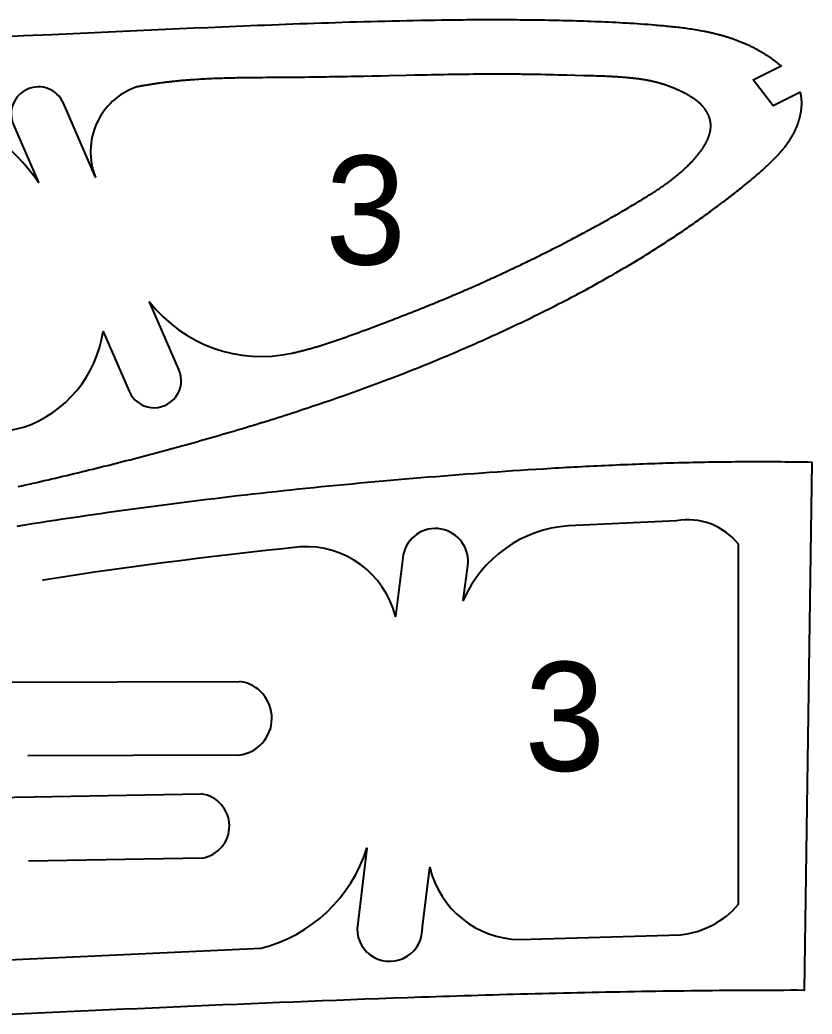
# Model space of a CAD drawing. Header units: millimetres. Extents: x 106 to 1096, y 85 to 181.
# Drawn here: x 871.3 to 944.1, y 87.7 to 179.1 of the extents above; entities that cross this region are included whole.
import ezdxf

# ---------------------------------------------------------------- set-up
doc = ezdxf.new("R2010")
doc.units = ezdxf.units.MM
doc.styles.add('样式_4', font='txt', dxfattribs={"height": 10})

msp = doc.modelspace()

# ---------------------------------------------------------------- linework, layer by layer
at = {"color": 40, "true_color": 0xffa600}
for p, q in [((856.725, 118.204), (891.482, 118.306)), ((891.417, 111.548), (872.03, 111.472)), ((861.276, 107.492), (887.957, 107.977)), ((888.047, 102.078), (872.087, 101.788))]:
    msp.add_line(p, q, dxfattribs=at)
at = {"color": 40, "linetype": 'Continuous', "lineweight": 25, "true_color": 0xffa600}
for points in [[(942.999, 172.443), (940.499, 171.19), (938.653, 173.576), (941.218, 174.861), (941.155, 174.915), (941.091, 174.967), (941.028, 175.02), (940.964, 175.072), (940.899, 175.123), (940.835, 175.174), (940.77, 175.225), (940.705, 175.275), (940.64, 175.324), (940.574, 175.373), (940.509, 175.422), (940.443, 175.47), (940.376, 175.517), (940.31, 175.564), (940.243, 175.611), (940.176, 175.657), (940.109, 175.703), (940.041, 175.748), (939.974, 175.793), (939.906, 175.837), (939.837, 175.881), (939.769, 175.924), (939.7, 175.967), (939.631, 176.01), (939.561, 176.052), (939.492, 176.094), (939.422, 176.135), (939.352, 176.176), (939.282, 176.216), (939.211, 176.256), (939.14, 176.295), (939.069, 176.334), (938.998, 176.373), (938.926, 176.411), (938.854, 176.449), (938.782, 176.486), (938.709, 176.523), (938.637, 176.56), (938.564, 176.596), (938.491, 176.632), (938.417, 176.667), (938.344, 176.702), (938.27, 176.737), (938.196, 176.771), (938.122, 176.805), (938.047, 176.838), (937.973, 176.871), (937.898, 176.903), (937.823, 176.935), (937.748, 176.967), (937.672, 176.999), (937.597, 177.03), (937.521, 177.06), (937.445, 177.09), (937.369, 177.12), (937.293, 177.15), (937.216, 177.179), (937.139, 177.207), (937.063, 177.236), (936.986, 177.264), (936.909, 177.291), (936.831, 177.318), (936.754, 177.345), (936.677, 177.372), (936.599, 177.398), (936.521, 177.423), (936.443, 177.449), (936.365, 177.474), (936.287, 177.499), (936.209, 177.523), (936.13, 177.547), (936.052, 177.57), (935.973, 177.594), (935.895, 177.616), (935.816, 177.639), (935.737, 177.661), (935.658, 177.683), (935.579, 177.704), (935.5, 177.726), (935.421, 177.746), (935.342, 177.767), (935.263, 177.787), (935.183, 177.807), (935.104, 177.826), (935.024, 177.846), (934.945, 177.864), (934.865, 177.883), (934.786, 177.901), (934.706, 177.919), (934.626, 177.937), (934.546, 177.954), (934.467, 177.971), (934.387, 177.987), (934.307, 178.004), (934.227, 178.02), (934.147, 178.036), (933.987, 178.067), (933.826, 178.096), (933.666, 178.125), (933.505, 178.153), (933.344, 178.18), (933.183, 178.206), (933.022, 178.23), (932.861, 178.255), (932.699, 178.278), (932.538, 178.3), (932.376, 178.322), (932.214, 178.343), (932.053, 178.363), (931.891, 178.383), (931.729, 178.402), (931.567, 178.42), (931.404, 178.438), (931.242, 178.455), (931.08, 178.472), (930.918, 178.488), (930.755, 178.504), (930.593, 178.52), (930.43, 178.535), (930.268, 178.55), (930.105, 178.564), (929.943, 178.578), (929.78, 178.592), (929.618, 178.606), (929.293, 178.632), (928.968, 178.658), (928.643, 178.682), (928.317, 178.706), (927.992, 178.728), (927.667, 178.75), (927.341, 178.77), (927.016, 178.79), (926.69, 178.808), (926.365, 178.826), (926.039, 178.844), (925.714, 178.86), (925.388, 178.875), (925.063, 178.89), (924.737, 178.904), (924.411, 178.918), (924.086, 178.931), (923.76, 178.943), (923.434, 178.955), (923.109, 178.966), (922.783, 178.977), (922.457, 178.987), (922.131, 178.996), (921.805, 179.006), (921.479, 179.014), (921.154, 179.022), (920.828, 179.03), (920.502, 179.038), (920.176, 179.044), (919.85, 179.051), (919.524, 179.057), (919.198, 179.062), (918.872, 179.067), (918.546, 179.072), (918.22, 179.076), (917.894, 179.08), (917.568, 179.083), (917.242, 179.086), (916.916, 179.089), (916.59, 179.091), (916.264, 179.093), (915.938, 179.094), (915.612, 179.096), (915.286, 179.096), (914.96, 179.097), (914.634, 179.097), (914.308, 179.096), (913.982, 179.096), (913.656, 179.095), (913.33, 179.094), (913.004, 179.092), (912.678, 179.09), (912.352, 179.088), (912.026, 179.085), (911.7, 179.082), (911.374, 179.079), (910.722, 179.072), (910.07, 179.064), (909.418, 179.055), (908.766, 179.045), (908.114, 179.033), (907.462, 179.021), (906.811, 179.008), (906.159, 178.994), (905.507, 178.979), (904.855, 178.963), (904.203, 178.947), (903.552, 178.929), (902.9, 178.911), (902.248, 178.892), (901.597, 178.873), (900.945, 178.853), (900.293, 178.832), (899.642, 178.81), (898.99, 178.788), (898.339, 178.766), (897.687, 178.742), (897.035, 178.719), (896.384, 178.695), (895.732, 178.67), (895.081, 178.645), (894.429, 178.62), (893.778, 178.594), (893.126, 178.568), (892.475, 178.542), (891.172, 178.489), (889.869, 178.435), (888.567, 178.38), (887.264, 178.324), (885.961, 178.268), (884.658, 178.211), (883.356, 178.153), (882.053, 178.095), (880.751, 178.037), (879.448, 177.978), (878.145, 177.918), (876.843, 177.858), (875.54, 177.798), (874.238, 177.737), (871.633, 177.616), (869.028, 177.493)], [(871.127, 136.212), (871.471, 136.29), (871.815, 136.367), (872.159, 136.445), (872.503, 136.523), (872.847, 136.602), (873.191, 136.681), (873.535, 136.76), (873.878, 136.84), (874.222, 136.92), (874.565, 137), (874.909, 137.081), (875.252, 137.162), (875.595, 137.243), (875.938, 137.325), (876.281, 137.407), (876.624, 137.49), (876.967, 137.573), (877.31, 137.656), (877.653, 137.739), (877.995, 137.824), (878.338, 137.908), (878.68, 137.993), (879.022, 138.078), (879.365, 138.163), (879.707, 138.249), (880.049, 138.336), (880.391, 138.422), (880.732, 138.509), (881.074, 138.597), (881.416, 138.685), (881.757, 138.773), (882.099, 138.862), (882.44, 138.951), (882.781, 139.04), (883.122, 139.13), (883.463, 139.22), (883.804, 139.311), (884.145, 139.402), (884.486, 139.493), (884.826, 139.585), (885.167, 139.678), (885.507, 139.77), (885.847, 139.864), (886.187, 139.957), (886.527, 140.051), (886.867, 140.146), (887.207, 140.241), (887.546, 140.336), (887.886, 140.432), (888.225, 140.529), (888.564, 140.625), (888.903, 140.723), (889.242, 140.82), (889.581, 140.919), (889.92, 141.017), (890.258, 141.116), (890.597, 141.216), (890.935, 141.316), (891.273, 141.417), (891.611, 141.518), (891.949, 141.619), (892.286, 141.721), (892.624, 141.824), (892.961, 141.927), (893.298, 142.031), (893.635, 142.135), (893.972, 142.239), (894.309, 142.344), (894.645, 142.45), (894.982, 142.556), (895.318, 142.663), (895.654, 142.77), (895.99, 142.878), (896.326, 142.986), (896.661, 143.095), (896.997, 143.204), (897.332, 143.314), (897.667, 143.425), (898.002, 143.536), (898.336, 143.648), (898.671, 143.76), (899.005, 143.873), (899.339, 143.987), (899.673, 144.101), (900.006, 144.215), (900.34, 144.331), (900.673, 144.447), (901.006, 144.563), (901.339, 144.681), (901.671, 144.798), (902.003, 144.917), (902.335, 145.036), (902.667, 145.156), (902.999, 145.276), (903.33, 145.397), (903.661, 145.519), (903.992, 145.642), (904.322, 145.765), (904.653, 145.889), (904.983, 146.013), (905.312, 146.139), (905.642, 146.265), (905.971, 146.391), (906.3, 146.519), (906.629, 146.647), (906.957, 146.776), (907.285, 146.905), (907.613, 147.036), (907.94, 147.167), (908.268, 147.298), (908.594, 147.431), (908.921, 147.564), (909.247, 147.698), (909.574, 147.832), (909.899, 147.968), (910.225, 148.104), (910.55, 148.24), (910.875, 148.378), (911.199, 148.516), (911.524, 148.655), (911.848, 148.794), (912.171, 148.935), (912.495, 149.075), (912.818, 149.217), (913.141, 149.36), (913.463, 149.503), (913.785, 149.646), (914.107, 149.791), (914.429, 149.936), (914.75, 150.082), (915.071, 150.228), (915.391, 150.376), (915.712, 150.524), (916.032, 150.672), (916.351, 150.822), (916.671, 150.972), (916.99, 151.123), (917.308, 151.274), (917.626, 151.426), (917.944, 151.579), (918.262, 151.733), (918.579, 151.888), (918.896, 152.043), (919.212, 152.199), (919.528, 152.356), (919.844, 152.514), (920.159, 152.672), (920.474, 152.832), (920.788, 152.992), (921.102, 153.153), (921.415, 153.315), (921.728, 153.478), (922.041, 153.641), (922.353, 153.806), (922.664, 153.971), (922.975, 154.138), (923.286, 154.305), (923.596, 154.473), (923.906, 154.643), (924.215, 154.813), (924.523, 154.984), (924.831, 155.156), (925.139, 155.329), (925.445, 155.503), (925.752, 155.678), (926.058, 155.855), (926.363, 156.032), (926.667, 156.21), (926.819, 156.299), (926.971, 156.389), (927.123, 156.479), (927.275, 156.569), (927.426, 156.66), (927.578, 156.751), (927.729, 156.842), (927.88, 156.933), (928.03, 157.025), (928.181, 157.116), (928.332, 157.208), (928.482, 157.301), (928.632, 157.393), (928.782, 157.486), (928.932, 157.579), (929.082, 157.673), (929.231, 157.767), (929.38, 157.86), (929.53, 157.955), (929.679, 158.049), (929.827, 158.144), (929.976, 158.239), (930.124, 158.334), (930.273, 158.43), (930.421, 158.525), (930.569, 158.622), (930.716, 158.718), (930.864, 158.815), (931.011, 158.911), (931.158, 159.009), (931.305, 159.106), (931.452, 159.204), (931.599, 159.302), (931.745, 159.4), (931.891, 159.499), (932.037, 159.597), (932.183, 159.696), (932.329, 159.796), (932.474, 159.895), (932.619, 159.995), (932.764, 160.096), (932.909, 160.196), (933.054, 160.297), (933.198, 160.398), (933.342, 160.499), (933.486, 160.601), (933.63, 160.703), (933.773, 160.805), (933.917, 160.907), (934.06, 161.01), (934.203, 161.113), (934.346, 161.216), (934.488, 161.32), (934.631, 161.424), (934.773, 161.528), (934.915, 161.632), (935.057, 161.737), (935.198, 161.842), (935.34, 161.947), (935.481, 162.053), (935.622, 162.159), (935.763, 162.265), (935.904, 162.372), (936.044, 162.478), (936.184, 162.585), (936.324, 162.693), (936.464, 162.801), (936.604, 162.909), (936.743, 163.017), (936.883, 163.125), (937.022, 163.234), (937.161, 163.344), (937.299, 163.453), (937.438, 163.563), (937.576, 163.673), (937.714, 163.783), (937.852, 163.894), (937.99, 164.005), (938.127, 164.117), (938.264, 164.229), (938.401, 164.341), (938.537, 164.454), (938.673, 164.567), (938.808, 164.681), (938.943, 164.796), (939.077, 164.911), (939.21, 165.027), (939.343, 165.143), (939.475, 165.26), (939.606, 165.379), (939.671, 165.438), (939.737, 165.497), (939.801, 165.557), (939.866, 165.617), (939.93, 165.677), (939.994, 165.738), (940.058, 165.799), (940.122, 165.859), (940.185, 165.921), (940.248, 165.982), (940.311, 166.044), (940.374, 166.106), (940.436, 166.168), (940.498, 166.23), (940.56, 166.293), (940.621, 166.356), (940.682, 166.419), (940.743, 166.483), (940.803, 166.546), (940.863, 166.61), (940.923, 166.675), (940.982, 166.74), (941.042, 166.805), (941.1, 166.87), (941.158, 166.936), (941.216, 167.002), (941.274, 167.069), (941.33, 167.136), (941.387, 167.203), (941.443, 167.271), (941.498, 167.339), (941.553, 167.408), (941.607, 167.477), (941.661, 167.547), (941.714, 167.617), (941.766, 167.688), (941.818, 167.759), (941.869, 167.831), (941.919, 167.904), (941.969, 167.977), (942.018, 168.051), (942.066, 168.125), (942.113, 168.2), (942.16, 168.276), (942.206, 168.352), (942.251, 168.429), (942.295, 168.507), (942.338, 168.585), (942.381, 168.664), (942.422, 168.744), (942.443, 168.784), (942.463, 168.825), (942.483, 168.865), (942.502, 168.906), (942.522, 168.947), (942.541, 168.989), (942.56, 169.03), (942.579, 169.072), (942.597, 169.113), (942.615, 169.155), (942.633, 169.198), (942.651, 169.24), (942.669, 169.283), (942.686, 169.325), (942.703, 169.368), (942.719, 169.411), (942.736, 169.454), (942.752, 169.498), (942.767, 169.541), (942.783, 169.585), (942.798, 169.629), (942.813, 169.673), (942.828, 169.717), (942.842, 169.761), (942.856, 169.805), (942.869, 169.85), (942.883, 169.894), (942.896, 169.939), (942.908, 169.983), (942.921, 170.028), (942.933, 170.073), (942.945, 170.118), (942.956, 170.163), (942.967, 170.208), (942.978, 170.253), (942.988, 170.298), (942.998, 170.344), (943.007, 170.389), (943.017, 170.434), (943.026, 170.48), (943.034, 170.525), (943.042, 170.571), (943.05, 170.616), (943.057, 170.662), (943.064, 170.707), (943.071, 170.753), (943.077, 170.799), (943.083, 170.844), (943.088, 170.89), (943.093, 170.935), (943.098, 170.981), (943.102, 171.026), (943.106, 171.072), (943.109, 171.117), (943.112, 171.163), (943.115, 171.208), (943.117, 171.253), (943.119, 171.299), (943.12, 171.344), (943.121, 171.389), (943.121, 171.434), (943.121, 171.479), (943.12, 171.524), (943.119, 171.569), (943.118, 171.614), (943.116, 171.659), (943.114, 171.703), (943.111, 171.748), (943.108, 171.792), (943.104, 171.837), (943.099, 171.881), (943.095, 171.925), (943.09, 171.969), (943.084, 172.013), (943.078, 172.057), (943.071, 172.1), (943.064, 172.144), (943.056, 172.187), (943.048, 172.23), (943.039, 172.273), (943.03, 172.316), (943.02, 172.358), (943.01, 172.401), (942.999, 172.443)], [(870.411, 87.739), (873.016, 87.858), (875.621, 87.977), (878.227, 88.095), (879.529, 88.154), (880.832, 88.212), (882.134, 88.27), (883.437, 88.328), (884.74, 88.385), (886.042, 88.442), (887.345, 88.499), (888.648, 88.555), (889.951, 88.611), (891.253, 88.666), (892.556, 88.72), (893.859, 88.774), (895.162, 88.828), (896.465, 88.88), (897.768, 88.932), (899.071, 88.983), (900.374, 89.033), (901.677, 89.083), (902.98, 89.131), (904.283, 89.179), (905.586, 89.225), (906.889, 89.271), (908.192, 89.315), (908.844, 89.337), (909.495, 89.358), (910.147, 89.38), (910.798, 89.401), (911.45, 89.421), (912.102, 89.442), (912.753, 89.462), (913.405, 89.481), (914.056, 89.501), (914.708, 89.52), (915.36, 89.538), (916.011, 89.557), (916.663, 89.575), (917.315, 89.592), (917.967, 89.61), (918.618, 89.627), (919.27, 89.643), (919.922, 89.66), (920.573, 89.675), (921.225, 89.691), (921.877, 89.706), (922.529, 89.721), (923.18, 89.735), (923.832, 89.749), (924.484, 89.762), (925.136, 89.776), (925.788, 89.788), (926.439, 89.801), (927.091, 89.812), (927.743, 89.824), (928.395, 89.835), (929.047, 89.845), (929.699, 89.855), (930.351, 89.865), (931.002, 89.874), (931.654, 89.883), (932.306, 89.891), (932.958, 89.899), (933.61, 89.906), (934.262, 89.913), (934.914, 89.919), (935.566, 89.925), (936.218, 89.93), (936.87, 89.935), (937.522, 89.939), (938.174, 89.943), (938.826, 89.946), (939.478, 89.949), (940.13, 89.951), (940.782, 89.953), (941.434, 89.954), (942.086, 89.955), (942.738, 89.955), (943.39, 89.954), (944.074, 138.434), (943.721, 138.441), (943.368, 138.447), (943.016, 138.453), (942.663, 138.458), (942.31, 138.462), (941.957, 138.467), (941.604, 138.47), (941.251, 138.473), (940.899, 138.476), (940.546, 138.478), (940.193, 138.48), (939.84, 138.481), (939.488, 138.482), (939.135, 138.482), (938.782, 138.481), (938.429, 138.481), (938.077, 138.479), (937.724, 138.478), (937.371, 138.476), (937.019, 138.473), (936.666, 138.47), (936.313, 138.466), (935.96, 138.462), (935.608, 138.458), (935.255, 138.453), (934.903, 138.448), (934.55, 138.442), (934.197, 138.436), (933.845, 138.429), (933.492, 138.422), (933.139, 138.414), (932.787, 138.406), (932.434, 138.398), (932.082, 138.389), (931.729, 138.38), (931.377, 138.371), (931.024, 138.361), (930.672, 138.35), (930.319, 138.34), (929.967, 138.328), (929.614, 138.317), (929.262, 138.305), (928.909, 138.293), (928.557, 138.28), (928.204, 138.267), (927.852, 138.253), (927.5, 138.239), (927.147, 138.225), (926.795, 138.211), (926.442, 138.196), (926.09, 138.18), (925.738, 138.165), (925.385, 138.149), (925.033, 138.132), (924.681, 138.116), (924.329, 138.099), (923.976, 138.081), (923.624, 138.064), (923.272, 138.046), (922.919, 138.027), (922.567, 138.009), (922.215, 137.99), (921.863, 137.97), (921.511, 137.951), (921.159, 137.931), (920.806, 137.91), (920.454, 137.89), (920.102, 137.869), (919.398, 137.826), (918.694, 137.783), (917.99, 137.738), (917.286, 137.692), (916.582, 137.645), (915.878, 137.597), (915.174, 137.548), (914.47, 137.497), (913.767, 137.446), (913.063, 137.394), (912.359, 137.341), (911.656, 137.287), (910.953, 137.233), (910.249, 137.177), (909.546, 137.121), (908.843, 137.063), (908.14, 137.006), (907.437, 136.947), (906.734, 136.887), (906.031, 136.827), (905.328, 136.765), (904.625, 136.703), (903.923, 136.64), (903.22, 136.577), (902.518, 136.512), (901.815, 136.446), (901.113, 136.38), (900.411, 136.312), (899.709, 136.244), (899.007, 136.175), (898.305, 136.104), (897.603, 136.033), (896.901, 135.961), (896.2, 135.888), (895.498, 135.814), (894.797, 135.739), (894.096, 135.663), (893.394, 135.586), (892.693, 135.508), (891.992, 135.429), (891.292, 135.348), (890.591, 135.267), (889.89, 135.185), (889.19, 135.102), (888.489, 135.017), (887.789, 134.932), (887.089, 134.845), (886.389, 134.758), (885.689, 134.669), (884.99, 134.579), (884.29, 134.488), (883.591, 134.396), (882.891, 134.303), (882.192, 134.209), (881.493, 134.114), (880.794, 134.018), (880.096, 133.92), (879.397, 133.822), (878.699, 133.722), (878, 133.622), (877.302, 133.52), (876.604, 133.417), (875.907, 133.313), (875.209, 133.208), (874.512, 133.101), (873.815, 132.994), (873.118, 132.885), (872.421, 132.776), (871.724, 132.665), (871.027, 132.553)]]:
    msp.add_lwpolyline(points, dxfattribs=at)
for points in [[(870.068, 141.309), (871.615, 141.658, 0.281057), (878.941, 150.463), (881.325, 144.968, 1), (885.912, 146.958), (883.209, 153.187, 0.28931), (896.316, 148.483), (896.411, 148.504), (896.506, 148.525), (896.601, 148.547), (896.696, 148.568), (896.791, 148.591), (896.885, 148.613), (896.98, 148.636), (897.074, 148.659), (897.168, 148.683), (897.263, 148.707), (897.357, 148.731), (897.451, 148.755), (897.545, 148.78), (897.639, 148.805), (897.733, 148.83), (897.826, 148.855), (897.92, 148.881), (898.013, 148.907), (898.107, 148.934), (898.2, 148.96), (898.294, 148.987), (898.387, 149.014), (898.48, 149.041), (898.573, 149.069), (898.666, 149.097), (898.759, 149.125), (898.852, 149.153), (898.945, 149.181), (899.037, 149.21), (899.13, 149.239), (899.223, 149.268), (899.315, 149.297), (899.408, 149.327), (899.5, 149.357), (899.593, 149.387), (899.685, 149.417), (899.777, 149.447), (899.869, 149.477), (899.961, 149.508), (900.053, 149.539), (900.146, 149.57), (900.237, 149.601), (900.421, 149.663), (900.605, 149.727), (900.788, 149.791), (900.972, 149.855), (901.155, 149.92), (901.338, 149.985), (901.521, 150.051), (901.703, 150.117), (901.886, 150.183), (902.068, 150.25), (902.251, 150.317), (902.433, 150.384), (902.615, 150.451), (902.979, 150.587), (903.343, 150.722), (903.707, 150.859), (904.071, 150.995), (904.434, 151.132), (904.798, 151.27), (905.161, 151.408), (905.342, 151.478), (905.523, 151.547), (905.705, 151.617), (905.886, 151.687), (906.067, 151.757), (906.248, 151.827), (906.429, 151.897), (906.61, 151.968), (906.791, 152.039), (906.972, 152.11), (907.152, 152.181), (907.333, 152.252), (907.514, 152.323), (907.694, 152.395), (907.875, 152.467), (908.055, 152.539), (908.235, 152.611), (908.416, 152.683), (908.596, 152.756), (908.776, 152.828), (908.956, 152.901), (909.136, 152.974), (909.316, 153.048), (909.496, 153.121), (909.676, 153.195), (909.855, 153.268), (910.035, 153.342), (910.214, 153.417), (910.394, 153.491), (910.573, 153.566), (910.752, 153.641), (910.931, 153.716), (911.11, 153.791), (911.289, 153.867), (911.468, 153.943), (911.647, 154.019), (911.825, 154.095), (912.004, 154.172), (912.182, 154.249), (912.36, 154.327), (912.538, 154.404), (912.716, 154.482), (912.894, 154.561), (913.071, 154.639), (913.249, 154.718), (913.426, 154.797), (913.604, 154.876), (913.781, 154.956), (913.958, 155.036), (914.135, 155.116), (914.312, 155.196), (914.488, 155.276), (914.665, 155.357), (914.842, 155.438), (915.018, 155.519), (915.195, 155.6), (915.371, 155.682), (915.547, 155.764), (915.723, 155.846), (915.899, 155.928), (916.075, 156.01), (916.251, 156.093), (916.426, 156.176), (916.602, 156.259), (916.777, 156.342), (916.953, 156.426), (917.128, 156.509), (917.303, 156.593), (917.478, 156.677), (917.653, 156.762), (917.828, 156.846), (918.003, 156.931), (918.178, 157.016), (918.352, 157.101), (918.527, 157.186), (918.701, 157.272), (918.875, 157.358), (919.049, 157.444), (919.223, 157.53), (919.397, 157.617), (919.571, 157.703), (919.745, 157.79), (919.918, 157.877), (920.092, 157.965), (920.265, 158.052), (920.439, 158.14), (920.612, 158.228), (920.785, 158.316), (920.958, 158.404), (921.131, 158.493), (921.303, 158.582), (921.476, 158.671), (921.648, 158.76), (921.821, 158.85), (921.993, 158.939), (922.165, 159.029), (922.337, 159.12), (922.509, 159.21), (922.681, 159.301), (922.852, 159.392), (923.023, 159.484), (923.195, 159.575), (923.366, 159.668), (923.537, 159.76), (923.707, 159.853), (923.878, 159.946), (924.048, 160.039), (924.218, 160.133), (924.388, 160.227), (924.558, 160.321), (924.728, 160.416), (924.897, 160.51), (925.066, 160.606), (925.235, 160.701), (925.404, 160.797), (925.573, 160.893), (925.742, 160.989), (925.91, 161.086), (926.079, 161.183), (926.247, 161.28), (926.415, 161.378), (926.583, 161.475), (926.75, 161.574), (926.918, 161.672), (927.085, 161.77), (927.252, 161.869), (927.419, 161.968), (927.586, 162.068), (927.753, 162.167), (927.919, 162.267), (928.086, 162.368), (928.252, 162.468), (928.418, 162.569), (928.584, 162.67), (928.749, 162.772), (928.914, 162.874), (928.997, 162.925), (929.079, 162.977), (929.161, 163.028), (929.244, 163.08), (929.326, 163.132), (929.408, 163.184), (929.49, 163.236), (929.571, 163.289), (929.653, 163.342), (929.734, 163.395), (929.816, 163.448), (929.897, 163.501), (929.978, 163.555), (930.059, 163.608), (930.14, 163.663), (930.22, 163.717), (930.3, 163.772), (930.381, 163.827), (930.46, 163.882), (930.54, 163.937), (930.62, 163.993), (930.699, 164.05), (930.778, 164.107), (930.856, 164.164), (930.934, 164.221), (931.012, 164.279), (931.09, 164.337), (931.167, 164.396), (931.244, 164.456), (931.321, 164.515), (931.397, 164.576), (931.472, 164.636), (931.548, 164.698), (931.623, 164.759), (931.697, 164.822), (931.771, 164.884), (931.845, 164.947), (931.919, 165.011), (931.992, 165.075), (932.064, 165.139), (932.137, 165.204), (932.208, 165.27), (932.28, 165.335), (932.351, 165.402), (932.422, 165.468), (932.493, 165.535), (932.563, 165.603), (932.633, 165.67), (932.702, 165.738), (932.771, 165.807), (932.84, 165.876), (932.908, 165.945), (932.942, 165.98), (932.976, 166.015), (933.01, 166.05), (933.043, 166.086), (933.077, 166.121), (933.11, 166.156), (933.143, 166.192), (933.176, 166.228), (933.209, 166.264), (933.241, 166.3), (933.274, 166.336), (933.306, 166.372), (933.338, 166.409), (933.37, 166.445), (933.402, 166.482), (933.434, 166.519), (933.465, 166.556), (933.497, 166.593), (933.528, 166.63), (933.559, 166.668), (933.589, 166.706), (933.62, 166.744), (933.65, 166.782), (933.68, 166.82), (933.71, 166.858), (933.739, 166.897), (933.769, 166.936), (933.798, 166.974), (933.827, 167.014), (933.855, 167.053), (933.884, 167.092), (933.912, 167.132), (933.94, 167.172), (933.968, 167.212), (933.995, 167.252), (934.022, 167.293), (934.049, 167.333), (934.075, 167.374), (934.102, 167.415), (934.128, 167.457), (934.153, 167.498), (934.178, 167.54), (934.203, 167.582), (934.228, 167.624), (934.252, 167.666), (934.276, 167.709), (934.299, 167.751), (934.322, 167.794), (934.345, 167.838), (934.367, 167.881), (934.388, 167.925), (934.41, 167.968), (934.43, 168.013), (934.451, 168.057), (934.47, 168.101), (934.49, 168.146), (934.509, 168.191), (934.527, 168.236), (934.545, 168.282), (934.562, 168.327), (934.578, 168.373), (934.595, 168.419), (934.61, 168.465), (934.625, 168.512), (934.639, 168.559), (934.646, 168.582), (934.653, 168.606), (934.66, 168.629), (934.666, 168.653), (934.672, 168.677), (934.678, 168.7), (934.684, 168.724), (934.69, 168.748), (934.696, 168.772), (934.701, 168.796), (934.706, 168.82), (934.711, 168.844), (934.716, 168.868), (934.721, 168.892), (934.725, 168.916), (934.729, 168.94), (934.733, 168.964), (934.737, 168.988), (934.741, 169.012), (934.744, 169.036), (934.747, 169.061), (934.75, 169.085), (934.753, 169.109), (934.756, 169.133), (934.758, 169.158), (934.76, 169.182), (934.762, 169.206), (934.763, 169.231), (934.764, 169.255), (934.765, 169.279), (934.766, 169.303), (934.767, 169.328), (934.767, 169.352), (934.767, 169.376), (934.767, 169.401), (934.766, 169.425), (934.766, 169.449), (934.765, 169.474), (934.763, 169.498), (934.762, 169.522), (934.76, 169.546), (934.758, 169.571), (934.755, 169.595), (934.753, 169.619), (934.75, 169.643), (934.747, 169.667), (934.743, 169.691), (934.739, 169.715), (934.735, 169.74), (934.731, 169.764), (934.727, 169.788), (934.722, 169.811), (934.717, 169.835), (934.711, 169.859), (934.706, 169.883), (934.7, 169.907), (934.694, 169.931), (934.688, 169.954), (934.681, 169.978), (934.675, 170.002), (934.668, 170.025), (934.66, 170.049), (934.653, 170.072), (934.645, 170.096), (934.637, 170.119), (934.629, 170.142), (934.621, 170.166), (934.612, 170.189), (934.604, 170.212), (934.595, 170.235), (934.586, 170.258), (934.576, 170.281), (934.567, 170.304), (934.557, 170.326), (934.547, 170.349), (934.536, 170.372), (934.526, 170.394), (934.515, 170.417), (934.505, 170.439), (934.494, 170.462), (934.482, 170.484), (934.471, 170.506), (934.459, 170.528), (934.448, 170.55), (934.436, 170.572), (934.424, 170.594), (934.411, 170.615), (934.399, 170.637), (934.386, 170.658), (934.373, 170.68), (934.36, 170.701), (934.347, 170.722), (934.334, 170.743), (934.32, 170.764), (934.307, 170.785), (934.293, 170.806), (934.279, 170.827), (934.265, 170.847), (934.25, 170.868), (934.236, 170.888), (934.221, 170.908), (934.207, 170.928), (934.192, 170.948), (934.177, 170.968), (934.162, 170.988), (934.146, 171.007), (934.131, 171.027), (934.116, 171.046), (934.1, 171.065), (934.084, 171.084), (934.068, 171.103), (934.052, 171.122), (934.036, 171.141), (934.02, 171.159), (934.003, 171.177), (933.987, 171.196), (933.97, 171.214), (933.953, 171.232), (933.936, 171.25), (933.919, 171.267), (933.902, 171.285), (933.885, 171.302), (933.85, 171.337), (933.815, 171.371), (933.78, 171.404), (933.744, 171.437), (933.708, 171.47), (933.671, 171.502), (933.634, 171.533), (933.597, 171.564), (933.559, 171.595), (933.521, 171.626), (933.483, 171.655), (933.445, 171.685), (933.406, 171.714), (933.367, 171.743), (933.327, 171.772), (933.288, 171.8), (933.248, 171.828), (933.208, 171.855), (933.168, 171.882), (933.128, 171.909), (933.087, 171.936), (933.046, 171.963), (933.005, 171.989), (932.964, 172.015), (932.923, 172.04), (932.882, 172.066), (932.84, 172.091), (932.799, 172.116), (932.757, 172.141), (932.715, 172.165), (932.673, 172.189), (932.631, 172.213), (932.588, 172.237), (932.546, 172.261), (932.503, 172.284), (932.46, 172.307), (932.418, 172.33), (932.375, 172.353), (932.331, 172.375), (932.288, 172.398), (932.245, 172.42), (932.202, 172.442), (932.158, 172.463), (932.114, 172.485), (932.071, 172.506), (932.027, 172.527), (931.983, 172.548), (931.939, 172.569), (931.895, 172.59), (931.851, 172.61), (931.807, 172.631), (931.762, 172.651), (931.718, 172.671), (931.674, 172.691), (931.629, 172.71), (931.584, 172.73), (931.54, 172.749), (931.495, 172.768), (931.45, 172.787), (931.405, 172.806), (931.361, 172.825), (931.316, 172.843), (931.27, 172.862), (931.225, 172.88), (931.18, 172.898), (931.135, 172.916), (931.09, 172.933), (931.044, 172.951), (930.999, 172.968), (930.953, 172.985), (930.908, 173.002), (930.862, 173.019), (930.816, 173.035), (930.77, 173.052), (930.725, 173.068), (930.679, 173.084), (930.633, 173.1), (930.587, 173.115), (930.541, 173.131), (930.495, 173.146), (930.448, 173.161), (930.402, 173.176), (930.356, 173.19), (930.309, 173.205), (930.263, 173.219), (930.216, 173.233), (930.17, 173.247), (930.123, 173.26), (930.077, 173.274), (930.03, 173.287), (929.983, 173.3), (929.936, 173.313), (929.889, 173.325), (929.842, 173.338), (929.795, 173.35), (929.748, 173.362), (929.701, 173.373), (929.654, 173.385), (929.607, 173.396), (929.56, 173.408), (929.512, 173.419), (929.465, 173.429), (929.418, 173.44), (929.37, 173.45), (929.323, 173.461), (929.275, 173.471), (929.228, 173.481), (929.18, 173.49), (929.133, 173.5), (929.085, 173.509), (929.037, 173.519), (928.989, 173.528), (928.894, 173.545), (928.798, 173.562), (928.702, 173.579), (928.606, 173.594), (928.51, 173.61), (928.414, 173.624), (928.318, 173.639), (928.222, 173.652), (928.125, 173.665), (928.029, 173.678), (927.932, 173.69), (927.835, 173.702), (927.739, 173.713), (927.642, 173.724), (927.545, 173.735), (927.449, 173.745), (927.352, 173.755), (927.255, 173.765), (927.158, 173.774), (927.061, 173.783), (926.965, 173.791), (926.868, 173.8), (926.771, 173.808), (926.674, 173.815), (926.577, 173.823), (926.48, 173.83), (926.383, 173.837), (926.286, 173.843), (926.19, 173.85), (926.093, 173.856), (925.996, 173.862), (925.899, 173.867), (925.802, 173.873), (925.705, 173.878), (925.608, 173.883), (925.511, 173.888), (925.414, 173.893), (925.317, 173.897), (925.22, 173.902), (925.026, 173.91), (924.832, 173.917), (924.638, 173.924), (924.443, 173.931), (924.249, 173.937), (924.055, 173.943), (923.861, 173.949), (923.473, 173.959), (923.084, 173.969), (922.308, 173.99), (921.531, 174.01), (921.143, 174.02), (920.754, 174.03), (920.366, 174.039), (919.978, 174.048), (919.589, 174.057), (919.201, 174.065), (918.812, 174.072), (918.424, 174.079), (918.23, 174.082), (918.036, 174.085), (917.842, 174.088), (917.647, 174.091), (917.453, 174.093), (917.259, 174.096), (917.065, 174.098), (916.871, 174.1), (916.676, 174.101), (916.482, 174.102), (916.288, 174.104), (916.094, 174.105), (915.899, 174.105), (915.705, 174.106), (915.511, 174.106), (915.317, 174.106), (915.123, 174.106), (914.928, 174.106), (914.734, 174.106), (914.54, 174.105), (914.346, 174.104), (914.151, 174.104), (913.763, 174.101), (913.374, 174.098), (912.986, 174.095), (912.598, 174.091), (912.209, 174.086), (911.821, 174.081), (911.432, 174.076), (911.044, 174.07), (910.655, 174.063), (910.267, 174.057), (909.878, 174.05), (909.49, 174.043), (909.102, 174.035), (908.713, 174.027), (908.325, 174.019), (907.548, 174.003), (906.771, 173.986), (905.218, 173.952), (904.442, 173.936), (903.665, 173.92), (902.889, 173.904), (902.112, 173.889), (901.724, 173.882), (901.336, 173.875), (900.947, 173.868), (900.559, 173.861), (900.171, 173.855), (899.783, 173.849), (899.394, 173.843), (899.006, 173.837), (898.617, 173.832), (898.229, 173.826), (897.84, 173.821), (897.452, 173.817), (897.063, 173.812), (896.674, 173.808), (896.286, 173.805), (895.897, 173.801), (895.508, 173.798), (895.119, 173.796), (894.341, 173.791), (893.952, 173.788), (893.563, 173.786), (893.174, 173.783), (892.785, 173.779), (892.59, 173.778), (892.396, 173.775), (892.201, 173.773), (892.007, 173.771), (891.812, 173.768), (891.618, 173.765), (891.423, 173.762), (891.229, 173.758), (891.035, 173.755), (890.84, 173.75), (890.646, 173.746), (890.452, 173.741), (890.257, 173.736), (890.063, 173.731), (889.869, 173.725), (889.675, 173.718), (889.481, 173.712), (889.287, 173.704), (889.092, 173.697), (888.898, 173.688), (888.704, 173.68), (888.511, 173.671), (888.317, 173.661), (888.123, 173.65), (887.929, 173.64), (887.735, 173.628), (887.542, 173.616), (887.348, 173.603), (887.251, 173.597), (887.154, 173.59), (887.058, 173.583), (886.961, 173.576), (886.864, 173.568), (886.768, 173.561), (886.671, 173.553), (886.574, 173.545), (886.478, 173.537), (886.381, 173.529), (886.284, 173.521), (886.188, 173.512), (886.091, 173.504), (885.995, 173.495), (885.898, 173.486), (885.801, 173.476), (885.705, 173.467), (885.608, 173.457), (885.512, 173.447), (885.416, 173.437), (885.319, 173.427), (885.223, 173.416), (885.126, 173.405), (885.03, 173.394), (884.934, 173.383), (884.837, 173.372), (884.741, 173.36), (884.645, 173.348), (884.548, 173.336), (884.452, 173.324), (884.356, 173.312), (884.26, 173.299), (884.163, 173.286), (884.067, 173.273), (883.971, 173.259), (883.875, 173.245), (883.779, 173.232), (883.683, 173.217), (883.587, 173.203), (883.491, 173.188), (883.395, 173.173), (883.299, 173.158), (883.203, 173.143), (883.107, 173.127), (883.011, 173.111), (882.915, 173.095), (882.819, 173.078), (882.723, 173.062), (882.628, 173.045), (882.532, 173.027), (882.436, 173.01), (882.34, 172.992), (882.245, 172.974), (882.149, 172.955), (882.053, 172.937), (881.958, 172.918, 0.423888), (878.231, 164.659), (875.289, 171.437, 1), (870.703, 169.447), (872.996, 164.162, 0.266715), (857.045, 171.918)], [(861.555, 92.338), (893.474, 93.798, 0.258198), (903.18, 102.986), (902.269, 95.581, 1.023403), (908.267, 95.752), (908.951, 101.198, 0.341861), (917.189, 94.598), (931.987, 95.038, 0.194824), (937.306, 97.828), (937.306, 130.92, 0.276125), (931.612, 133.068), (921.684, 132.608, 0.281292), (912.032, 125.738), (912.463, 129.172, 0.97632), (906.463, 129.663), (905.799, 124.268, 0.364187), (897.035, 130.668), (895.459, 130.503), (893.883, 130.333), (892.307, 130.157), (890.732, 129.976), (889.158, 129.79), (887.585, 129.598), (886.012, 129.401), (884.439, 129.199), (882.868, 128.991), (881.297, 128.778), (879.727, 128.559), (878.158, 128.334), (876.589, 128.104), (875.022, 127.869), (873.455, 127.628), (873.364, 127.613)]]:
    msp.add_lwpolyline(points, format="xyb", dxfattribs=at)
at = {"color": 40, "true_color": 0xffa600, "elevation": 0}
msp.add_lwpolyline([(891.417, 111.548, 0.885955), (891.482, 118.306)], format="xyb", dxfattribs=at)
at = {"color": 40, "true_color": 0xffa600}
msp.add_arc((887.561, 105.02), 2.982, 279.37571, 82.38712, dxfattribs=at)

# ---------------------------------------------------------------- texts
at = {"color": 40, "true_color": 0xffa600, "char_height": 10, "width": 33.77936, "attachment_point": 3, "style": '样式_4'}
for insert in [(906.776, 166.617), (925.073, 120.095)]:
    msp.add_mtext('3', dxfattribs=dict(at, insert=insert))

doc.saveas('drawing.dxf')
